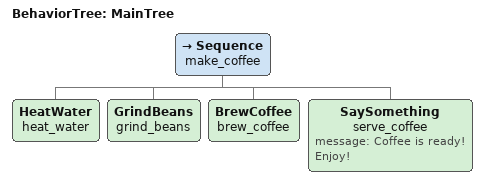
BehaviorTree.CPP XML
<root main_tree_to_execute="MainTree">
    <BehaviorTree ID="MainTree">
        <Sequence name="make_coffee">
            <HeatWater name="heat_water" />
            <GrindBeans name="grind_beans" />
            <BrewCoffee name="brew_coffee" />
            <SaySomething name="serve_coffee" message="Coffee is ready! Enjoy!" />
        </Sequence>
    </BehaviorTree>
</root>
